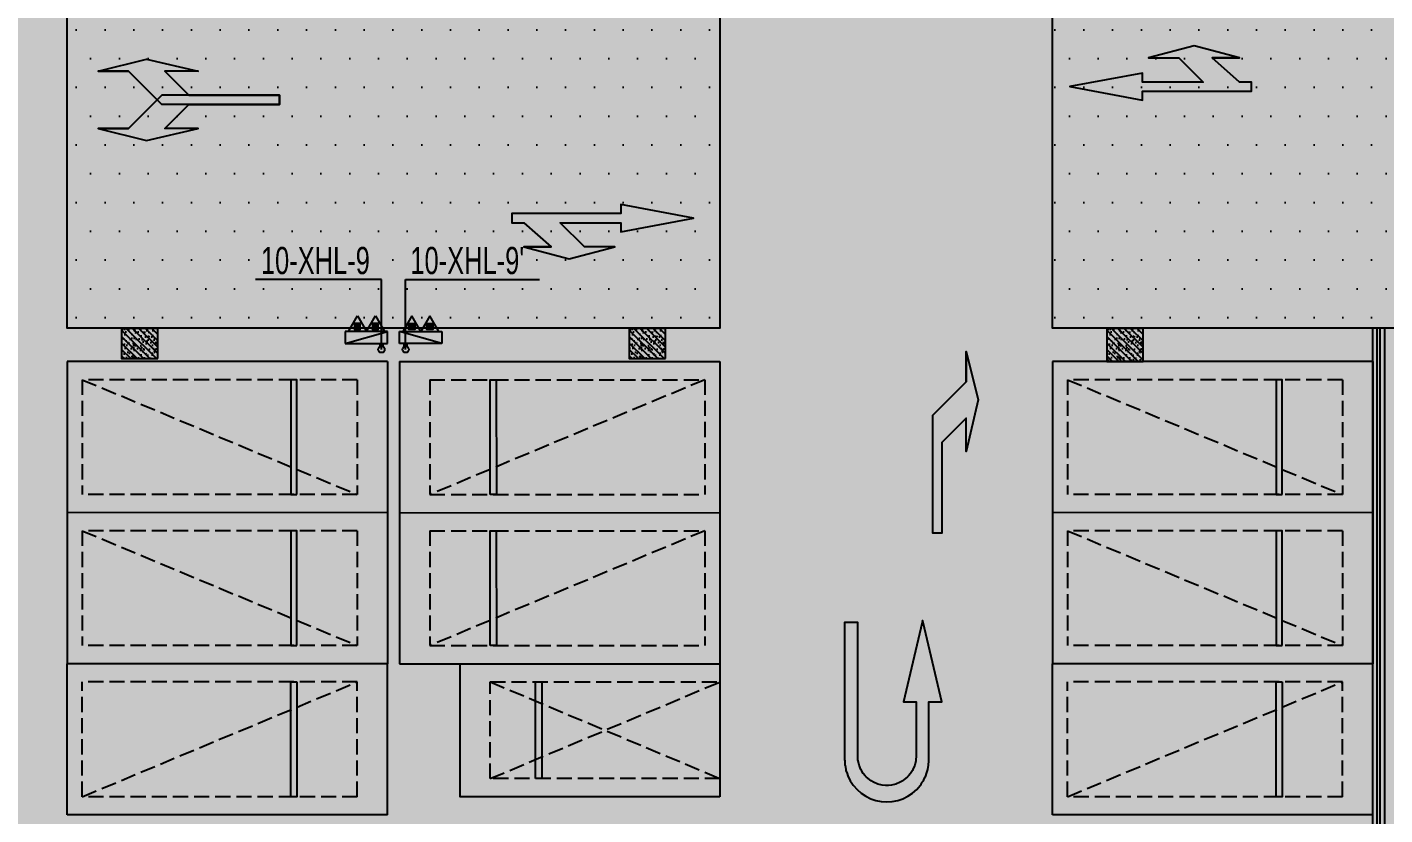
# Model space of a CAD drawing. Extents: x -1338203 to 1886333, y -530034 to 1031844.
# Drawn here: x 722294 to 744757, y -382304 to -369270 of the extents above; entities that cross this region are included whole.
import ezdxf

# ---------------------------------------------------------------- set-up
doc = ezdxf.new("R2010")
doc.units = 0
doc.header["$LTSCALE"] = 1000
doc.header["$MEASUREMENT"] = 0
doc.linetypes.add('A-001-平面B2$0$__DASH', pattern=[0.35, 0.25, -0.1])
doc.linetypes.add('DASH', pattern=[0.35, 0.25, -0.1])
for name, color, linetype in [('A-001-平面参照B2$0$0A-E-STRS-RAIL', 163, 'Continuous'), ('A-001-平面参照B2$0$0A-ELEV-LINE2', 8, 'Continuous'), ('A-001-平面参照B2$0$AUDIT_D_210610200414-0', 40, 'Continuous'), ('A-001-平面参照B2$0$AUDIT_D_230227194758-1', 52, 'Continuous'), ('A-FIRE', 7, 'Continuous'), ('p-a-regular', 5, 'Continuous'), ('S001地下二墙柱$0$S001地下二墙柱$0$0S-CC-LINE', 52, 'Continuous'), ('S001地下二墙柱$0$S001地下二墙柱$0$0S-CW-HATCH', 251, 'Continuous'), ('S001地下二墙柱$0$S001地下二墙柱$0$0S-CW-HATCH-UP', 251, 'Continuous'), ('中心线', 42, 'Continuous'), ('地面指向箭头', 7, 'Continuous'), ('负二层消火栓$0$负二层消火栓$0$0P-ACC-FH', 7, 'Continuous'), ('负二层消火栓$0$负二层消火栓$0$0P-DIM-FH', 3, 'Continuous'), ('负二层消火栓$0$负二层消火栓$0$0P-PIPE-FH', 1, 'Continuous'), ('负二层消火栓$0$负二层消火栓$0$0P-VPIPE-FH', 1, 'Continuous'), ('负二层消火栓$0$负二层消火栓$1$0P-EQUIP-FH', 7, 'Continuous')]:
    doc.layers.add(name, color=color, linetype=linetype)
doc.layers.add('p-a-regular-deadend', color=6, linetype='Continuous', true_color=0xff00ff)
doc.layers.add('p-a-regular-narrow', color=7, linetype='Continuous', true_color=0x9600ff)
doc.layers.add('p-h-walkable', color=7, linetype='Continuous', lineweight=70, true_color=0xf0f0f0)
doc.styles.add('负二层消火栓$0$负二层消火栓$0$AAD-S', font='aad-s.shx', dxfattribs={"width": 0.7, "bigfont": 'aad-hztxt.shx'})
pattern_1 = [(0, (-766365.37, 163610.93), (238.125, 476.25), [0, -476.25])]

# ---------------------------------------------------------------- blocks, each defined once
blk = doc.blocks.new('A-001-平面参照B2')
at = {"layer": 'A-001-平面参照B2$0$0A-ELEV-LINE2'}
h = blk.add_hatch(dxfattribs=at)
h.set_pattern_fill('DOTS', color=256, scale=300)
h.set_pattern_definition(pattern_1)
h.paths.add_polyline_path([(-43409, -205143), (-32609, -205143), (-32609, -210643), (-43409, -210643)])
h = blk.add_hatch(dxfattribs=at)
h.set_pattern_fill('DOTS', color=256, scale=300)
h.set_pattern_definition(pattern_1)
h.paths.add_polyline_path([(-27109, -205143), (-16309, -205143), (-16309, -210643), (-27109, -210643)])
at = {"layer": 'A-001-平面参照B2$0$0A-E-STRS-RAIL'}
for points in [[(-21734, -219043), (-21734, -210643)], [(-21684, -219043), (-21684, -210643)]]:
    blk.add_lwpolyline(points, dxfattribs=at)
at = {"layer": 'A-001-平面参照B2$0$AUDIT_D_210610200414-0'}
for points in [[(-43409, -205143), (-32609, -205143), (-32609, -210643), (-43409, -210643)], [(-27109, -205143), (-16309, -205143), (-16309, -210643), (-27109, -210643)]]:
    blk.add_lwpolyline(points, close=True, dxfattribs=at)
at = {"layer": 'A-001-平面参照B2$0$AUDIT_D_230227194758-1'}
for points in [[(-21809, -219043), (-21809, -210643)], [(-21609, -219043), (-21609, -210643)]]:
    blk.add_lwpolyline(points, dxfattribs=at)
blk = doc.blocks.new('负二层消火栓$0$负二层消火栓$1$$TwtSys$00000546')
h = blk.add_hatch()
h.set_pattern_fill('ANSI31', color=256, scale=200, style=0)
h.set_pattern_definition([(45, (-38543.802, -6670.83), (-17.67767, 17.67767), [])])
h.paths.add_polyline_path([(-65, 174), (65, 174), (65, 44), (-65, 44)])
for points in [[(0, 344), (-198, 0), (198, 0)], [(-65, 174), (65, 174), (65, 44), (-65, 44)]]:
    blk.add_lwpolyline(points, close=True)
blk = doc.blocks.new('负二层消火栓$0$负二层消火栓$0$$TwtSys$00000434')
for p, q in [((-0.5, 0.5), (-0.5, -0.5)), ((-0.5, -0.5), (0.5, 0.5)), ((0.5, 0.5), (-0.5, 0.5)), ((0.5, -0.5), (0.5, 0.5)), ((-0.5, -0.5), (0.5, -0.5))]:
    blk.add_line(p, q)
blk.add_solid([(0.5, -0.5), (0.5, 0.5), (-0.5, -0.5)])
blk = doc.blocks.new('负二层消火栓')
at = {"layer": '负二层消火栓$0$负二层消火栓$0$0P-DIM-FH'}
for p, q in [((-38209, -209836), (-40294, -209836)), ((-38209, -210993), (-38209, -209836)), ((-37809, -210993), (-37809, -209836)), ((-37809, -209836), (-35593, -209836))]:
    blk.add_line(p, q, dxfattribs=at)
at = {"layer": '负二层消火栓$0$负二层消火栓$0$0P-PIPE-FH', "linetype": 'Continuous', "const_width": 82.5}
for points in [[(-38209, -210941), (-38209, -210893)], [(-37809, -210941), (-37809, -210893)]]:
    blk.add_lwpolyline(points, dxfattribs=at)
at = {"layer": '负二层消火栓$0$负二层消火栓$0$0P-VPIPE-FH', "linetype": 'Continuous'}
for centre in [(-38209, -210993), (-37809, -210993)]:
    blk.add_circle(centre, 52.5, dxfattribs=at)
at = {"layer": '负二层消火栓$0$负二层消火栓$0$0P-ACC-FH', "xscale": -700, "zscale": 700}
for p, yscale, rotation in [((-38459, -210793), -200, 180), ((-37559, -210793), 200, 359.9999999999333)]:
    blk.add_blockref('负二层消火栓$0$负二层消火栓$0$$TwtSys$00000434', p, dxfattribs=dict(at, yscale=yscale, rotation=rotation))
at = {"layer": '负二层消火栓$0$负二层消火栓$1$0P-EQUIP-FH', "yscale": 0.75, "zscale": 0.75}
for p, xscale in [((-38608, -210693, 800), -0.75), ((-38310, -210693, 800), -0.75), ((-37708, -210693, 800), 0.75), ((-37410, -210693, 800), 0.75)]:
    blk.add_blockref('负二层消火栓$0$负二层消火栓$1$$TwtSys$00000546', p, dxfattribs=dict(at, xscale=xscale))
at = {"layer": '负二层消火栓$0$负二层消火栓$0$0P-DIM-FH', "color": 7, "style": '负二层消火栓$0$负二层消火栓$0$AAD-S', "width": 0.7}
for s, p in [('10-XHL-9', (-40204, -209746)), ("10-XHL-9'", (-37731, -209746))]:
    blk.add_text(s, height=450, dxfattribs=at).set_placement(p)
blk = doc.blocks.new('左转加右转')
at = {"layer": '地面指向箭头'}
for points in [[(3220885, 2465747), (3221085, 2466547), (3221085, 2466047), (3221635, 2465497), (3221635, 2463547), (3221485, 2463547), (3221485, 2465047), (3221085, 2465447), (3221085, 2464897)], [(3222235, 2465747), (3222035, 2466547), (3222035, 2466047), (3221485, 2465497), (3221485, 2463547), (3221635, 2463547), (3221635, 2465047), (3222035, 2465447), (3222035, 2464897)]]:
    blk.add_hatch(color=251, dxfattribs=at).paths.add_polyline_path(points)
at = {"layer": '地面指向箭头', "color": 251}
for points in [[(3221085, 2466547), (3220885, 2465747), (3221085, 2464897), (3221085, 2465447), (3221485, 2465047), (3221485, 2463547), (3221635, 2463547), (3221635, 2465497), (3221085, 2466047), (3221085, 2466547), (3221085, 2466047)], [(3222035, 2466547), (3222235, 2465747), (3222035, 2464897), (3222035, 2465447), (3221635, 2465047), (3221635, 2463547), (3221485, 2463547), (3221485, 2465497), (3222035, 2466047), (3222035, 2466547), (3222035, 2466047)]]:
    blk.add_lwpolyline(points, dxfattribs=at)
blk = doc.blocks.new('左转或右转')
at = {"layer": '地面指向箭头'}
blk.add_hatch(color=251, dxfattribs=at).paths.add_polyline_path([(3221046, 2451667), (3221247, 2450864), (3221247, 2451366), (3221799, 2451918), (3221799, 2453874), (3221648, 2453874), (3221648, 2452369), (3221247, 2451968), (3221247, 2452519)])
at = {"layer": '地面指向箭头', "color": 251}
blk.add_lwpolyline([(3221247, 2450864), (3221046, 2451667), (3221247, 2452519), (3221247, 2451968), (3221648, 2452369), (3221648, 2453874), (3221799, 2453874), (3221799, 2451918), (3221247, 2451366), (3221247, 2450864), (3221247, 2451366)], dxfattribs=at)
blk = doc.blocks.new('JTDT')
at = {"layer": 'A-FIRE'}
h = blk.add_hatch(color=251, dxfattribs=at)
h.dxf.hatch_style = 1
h.paths.add_polyline_path([(189165, 82916), (189162, 82988), (189159, 82988), (189147, 83060), (189144, 83075), (189126, 83123), (189114, 83162), (189105, 83180), (189081, 83230), (189072, 83245), (189057, 83269), (189036, 83299), (189024, 83317), (189021, 83320), (189021, 83323), (188961, 83389), (188893, 83449), (188818, 83500), (188734, 83542), (188650, 83571), (188561, 83586), (188468, 83592), (188378, 83586), (188288, 83571), (188202, 83542), (188118, 83500), (188043, 83449), (187974, 83389), (187915, 83323), (187915, 83320), (187912, 83317), (187900, 83299), (187882, 83269), (187864, 83245), (187858, 83230), (187831, 83180), (187822, 83162), (187810, 83123), (187795, 83075), (187789, 83060), (187777, 82988), (187771, 82916), (187771, 82895), (187771, 82839), (187771, 81938), (187559, 81938), (187559, 81935), (187867, 80625), (187876, 80592), (187882, 80625), (188190, 81935), (187983, 81935), (187983, 81938), (187983, 82839), (187986, 82895), (187989, 82916), (188007, 82988), (188037, 83060), (188046, 83075), (188076, 83123), (188109, 83162), (188124, 83180), (188184, 83230), (188205, 83245), (188247, 83269), (188318, 83299), (188390, 83317), (188441, 83320), (188468, 83323), (188492, 83320), (188543, 83317), (188615, 83299), (188686, 83269), (188728, 83245), (188749, 83230), (188809, 83180), (188824, 83162), (188857, 83123), (188887, 83075), (188896, 83060), (188926, 82988), (188944, 82916), (188947, 82895), (188949, 82839), (188949, 80625), (189168, 80625), (189168, 82839), (189168, 82895)])
at = {"layer": '地面指向箭头', "color": 251, "linetype": 'Continuous'}
blk.add_lwpolyline([(189165, 82916), (189162, 82988), (189159, 82988), (189147, 83060), (189144, 83075), (189126, 83123), (189114, 83162), (189105, 83180), (189081, 83230), (189072, 83245), (189057, 83269), (189036, 83299), (189024, 83317), (189021, 83320), (189021, 83323), (188961, 83389), (188893, 83449), (188818, 83500), (188734, 83542), (188650, 83571), (188561, 83586), (188468, 83592), (188378, 83586), (188288, 83571), (188202, 83542), (188118, 83500), (188043, 83449), (187974, 83389), (187915, 83323), (187915, 83320), (187912, 83317), (187900, 83299), (187882, 83269), (187864, 83245), (187858, 83230), (187831, 83180), (187822, 83162), (187810, 83123), (187795, 83075), (187789, 83060), (187777, 82988), (187771, 82916), (187771, 82895), (187771, 82839), (187771, 81938), (187559, 81938), (187559, 81935), (187867, 80625), (187876, 80592), (187882, 80625), (188190, 81935), (187983, 81935), (187983, 81938), (187983, 82839), (187986, 82895), (187989, 82916), (188007, 82988), (188037, 83060), (188046, 83075), (188076, 83123), (188109, 83162), (188124, 83180), (188184, 83230), (188205, 83245), (188247, 83269), (188318, 83299), (188390, 83317), (188441, 83320), (188468, 83323), (188492, 83320), (188543, 83317), (188615, 83299), (188686, 83269), (188728, 83245), (188749, 83230), (188809, 83180), (188824, 83162), (188857, 83123), (188887, 83075), (188896, 83060), (188926, 82988), (188944, 82916), (188947, 82895), (188949, 82839), (188949, 80625), (189168, 80625), (189168, 82839), (189168, 82895), (189165, 82916)], dxfattribs=at)
blk = doc.blocks.new('直行右转或左转')
at = {"layer": '地面指向箭头'}
blk.add_hatch(color=251, dxfattribs=at).paths.add_polyline_path([(3219528, 2452519), (3218327, 2452294), (3218327, 2452444), (3217325, 2452444), (3217726, 2452044), (3218227, 2452044), (3217476, 2451843), (3216725, 2452044), (3217175, 2452044), (3216725, 2452444), (3216524, 2452444), (3216524, 2452594), (3218327, 2452594), (3218327, 2452745)])
at = {"layer": '地面指向箭头', "color": 251}
blk.add_lwpolyline([(3216725, 2452044), (3217175, 2452044), (3216725, 2452044), (3217476, 2451843), (3218227, 2452044), (3217726, 2452044), (3217325, 2452444), (3218327, 2452444), (3218327, 2452294), (3219528, 2452519), (3218327, 2452745), (3218327, 2452594), (3216524, 2452594), (3216524, 2452444), (3216725, 2452444), (3217175, 2452044)], dxfattribs=at)
blk = doc.blocks.new('A$C3d42903c')
at = {"layer": '中心线', "color": 251, "const_width": 150}
for points in [[(311053, 157734), (313053, 157734)], [(315053, 157734), (317053, 157734)], [(319053, 157734), (321053, 157734)], [(327333, 157734), (329333, 157734)], [(331333, 157734), (333333, 157734)], [(323860, 154938), (323860, 152938)]]:
    blk.add_lwpolyline(points, dxfattribs=at)
at = {"layer": '地面指向箭头', "color": 251, "linetype": 'Continuous', "rotation": 180}
for name, p in [('直行右转或左转', (3546429, 2611503)), ('左转或右转', (3546429, 2605467))]:
    blk.add_blockref(name, p, dxfattribs=at)
at = {"layer": '地面指向箭头', "color": 251, "linetype": 'Continuous', "xscale": -1.000000000000001, "rotation": 90}
blk.add_blockref('左转加右转', (2777372, 3380326), dxfattribs=at)
at = {"layer": '地面指向箭头', "color": 251, "linetype": 'Continuous'}
blk.add_blockref('直行右转或左转', (-2898858, -2295711), dxfattribs=at)
at = {"layer": '地面指向箭头', "color": 251, "rotation": 180}
blk.add_blockref('JTDT', (512339, 230742), dxfattribs=at)

msp = doc.modelspace()

# ---------------------------------------------------------------- hatches: boundary and pattern name
at = {"layer": 'p-h-walkable', "ltscale": 0.002}
h = msp.add_hatch(color=256, dxfattribs=at)
h.dxf.hatch_style = 1
h.paths.add_polyline_path([(728556.4, -320761.3), (728556.4, -348211.5), (746356.3, -348211.5), (750916.3, -338175), (842896.3, -338175), (843211.3, -349155), (839116.3, -349155), (839116.3, -377051.5), (864906.4, -377051.5), (864906.4, -390806.6), (875856.3, -395571.5), (875856.3, -404751.5), (834560.3, -404751.5), (839142.7, -442064.3), (869465.2, -438340.4), (871163.2, -452166.5), (873704.1, -451854.5), (877328.6, -464960.4), (761876, -479139.1), (761132.9, -468418.3), (764950.6, -465209), (763252.8, -451384.3), (799242.4, -446964.4), (793807.3, -404751.5), (750756.3, -404751.5), (751556.3, -388855), (648066.6, -388604.4), (648066.6, -380374.4), (641016.6, -380374.4), (641512.3, -365348.2), (660006.6, -364574.4), (660306.6, -340846.8), (656406.6, -340846.8), (656406.6, -336396.8), (656656.4, -340532.4), (656406.4, -332417.4), (712156.4, -332417.4), (712080.9, -320761.3)])
at = {"layer": 'S001地下二墙柱$0$S001地下二墙柱$0$0S-CW-HATCH'}
h = msp.add_hatch(color=256, dxfattribs=at)
h.dxf.hatch_style = 1
h.paths.add_polyline_path([(724456.6, -374754.4), (724456.6, -374254.4), (723856.6, -374254.4), (723856.6, -374754.4)])
h = msp.add_hatch(color=256, dxfattribs=at)
h.dxf.hatch_style = 1
h.paths.add_polyline_path([(732856.6, -374754.4), (732856.6, -374254.4), (732256.6, -374254.4), (732256.6, -374754.4)])
h = msp.add_hatch(color=256, dxfattribs=at)
h.dxf.hatch_style = 1
h.paths.add_polyline_path([(740756.6, -374804.4), (740756.6, -374254.4), (740156.6, -374254.4), (740156.6, -374804.4)])
at = {"layer": 'S001地下二墙柱$0$S001地下二墙柱$0$0S-CW-HATCH-UP'}
h = msp.add_hatch(dxfattribs=at)
h.set_pattern_fill('钢筋混凝土', color=256, scale=30, angle=-90)
h.set_pattern_definition([(315, (733408.335, -407065.15), (53.03301, 53.03301), []), (320, (733408.34, -407065.15), (-18.8256, -215.1781), [22.5, -247.5]), (265, (733408.34, -407065.15), (225.6576, 41.6254), [18, -198]), (10.4514, (733406.77, -407083.08), (206.8319, -173.5528), [19.122, -210.3426]), (316.1842, (733468.34, -407065.15), (-49.6557, -320.1723), [33.75, -371.25]), (6.6356, (733464.2, -407091.83), (292.2354, -280.3988), [28.683, -315.514]), (261.1842, (733468.34, -407065.15), (292.2356, -280.3986), [27, -297]), (291, (733453.34, -407095.15), (-120.7857, -179.0721), [22.5, -247.5]), (236, (733453.34, -407095.15), (217.545, -72.9946), [18, -198]), (341.4514, (733443.27, -407110.07), (96.7591, -252.0668), [19.122, -210.3426]), (307.5, (733408.335, -407065.15), (99.86816, -3.64796), [0, -195.6, 0, -201, 0, -198.75]), (277.5, (733408.34, -407065.15), (118.3235, -78.92086), [0, -114.6, 0, -191.1, 0, -75.75]), (237.5, (733408.335, -406998.25), (-6.76646, -160.14673), [0, -75, 0, -234, 0, -310.5]), (227.5, (733408.34, -406968.25), (30.0315, -174.95585), [0, -97.5, 0, -155.4, 0, -220.5])])
h.paths.add_polyline_path([(724456.6, -374754.4), (724456.6, -374254.4), (723856.6, -374254.4), (723856.6, -374754.4)])
h = msp.add_hatch(dxfattribs=at)
h.set_pattern_fill('钢筋混凝土', color=256, scale=30, angle=-90)
h.set_pattern_definition([(315, (741808.33, -407065.15), (53.03301, 53.03301), []), (320, (741808.33, -407065.15), (-18.8256, -215.1781), [22.5, -247.5]), (265, (741808.33, -407065.15), (225.6576, 41.6254), [18, -198]), (10.4514, (741806.76, -407083.08), (206.8319, -173.5528), [19.122, -210.3426]), (316.1842, (741868.33, -407065.15), (-49.6557, -320.1723), [33.75, -371.25]), (6.6356, (741864.2, -407091.83), (292.2354, -280.3988), [28.683, -315.514]), (261.1842, (741868.33, -407065.15), (292.2356, -280.3986), [27, -297]), (291, (741853.33, -407095.15), (-120.7857, -179.0721), [22.5, -247.5]), (236, (741853.33, -407095.15), (217.545, -72.9946), [18, -198]), (341.4514, (741843.27, -407110.07), (96.7591, -252.0668), [19.122, -210.3426]), (307.5, (741808.33, -407065.15), (99.86816, -3.64796), [0, -195.6, 0, -201, 0, -198.75]), (277.5, (741808.33, -407065.15), (118.3235, -78.92086), [0, -114.6, 0, -191.1, 0, -75.75]), (237.5, (741808.33, -406998.25), (-6.76646, -160.14673), [0, -75, 0, -234, 0, -310.5]), (227.5, (741808.33, -406968.25), (30.0315, -174.95585), [0, -97.5, 0, -155.4, 0, -220.5])])
h.paths.add_polyline_path([(732856.6, -374754.4), (732856.6, -374254.4), (732256.6, -374254.4), (732256.6, -374754.4)])
h = msp.add_hatch(dxfattribs=at)
h.set_pattern_fill('钢筋混凝土', color=256, scale=30, angle=-90)
h.set_pattern_definition([(315, (749708.33, -407065.15), (53.03301, 53.03301), []), (320, (749708.33, -407065.15), (-18.8256, -215.1781), [22.5, -247.5]), (265, (749708.33, -407065.15), (225.6576, 41.6254), [18, -198]), (10.4514, (749706.76, -407083.08), (206.8319, -173.5528), [19.122, -210.3426]), (316.1842, (749768.33, -407065.15), (-49.6557, -320.1723), [33.75, -371.25]), (6.6356, (749764.2, -407091.83), (292.2354, -280.3988), [28.683, -315.514]), (261.1842, (749768.33, -407065.15), (292.2356, -280.3986), [27, -297]), (291, (749753.33, -407095.15), (-120.7857, -179.0721), [22.5, -247.5]), (236, (749753.33, -407095.15), (217.545, -72.9946), [18, -198]), (341.4514, (749743.27, -407110.07), (96.7591, -252.0668), [19.122, -210.3426]), (307.5, (749708.33, -407065.15), (99.86816, -3.64796), [0, -195.6, 0, -201, 0, -198.75]), (277.5, (749708.33, -407065.15), (118.3235, -78.92086), [0, -114.6, 0, -191.1, 0, -75.75]), (237.5, (749708.33, -406998.25), (-6.76646, -160.14673), [0, -75, 0, -234, 0, -310.5]), (227.5, (749708.33, -406968.25), (30.0315, -174.95585), [0, -97.5, 0, -155.4, 0, -220.5])])
h.paths.add_polyline_path([(740756.6, -374804.4), (740756.6, -374254.4), (740156.6, -374254.4), (740156.6, -374804.4)])

# ---------------------------------------------------------------- linework, layer by layer
for p, q in [((722956.6, -374803.9), (722956.4, -377303.9)), ((728256.6, -374804.4), (722956.6, -374803.9)), ((728256.6, -374804.4), (728256.4, -377304.4)), ((728456.6, -374804.4), (733756.6, -374803.9)), ((728456.6, -374804.4), (728456.8, -377304.4)), ((733756.6, -374803.9), (733756.8, -377303.9)), ((739256.6, -374803.9), (739256.4, -377303.9)), ((744556.6, -374804.4), (739256.6, -374803.9)), ((744556.6, -374804.4), (744556.4, -377304.4)), ((728256.4, -377304.4), (722956.4, -377303.9)), ((722956.6, -377303.9), (722956.4, -379803.9)), ((728256.6, -377304.4), (722956.6, -377303.9)), ((728256.6, -377304.4), (728256.4, -379804.4)), ((728456.6, -377304.4), (733756.6, -377303.9)), ((728456.6, -377304.4), (728456.8, -379804.4)), ((728456.8, -377304.4), (733756.8, -377303.9)), ((733756.6, -377303.9), (733756.8, -379803.9)), ((744556.4, -377304.4), (739256.4, -377303.9)), ((739256.6, -377303.9), (739256.4, -379803.9)), ((744556.6, -377304.4), (739256.6, -377303.9)), ((744556.6, -377304.4), (744556.4, -379804.4)), ((728256.4, -379803.8), (722956.4, -379804.4)), ((728256.4, -379804.4), (722956.4, -379803.9)), ((722956.6, -382304.4), (722956.4, -379804.4)), ((728256.6, -382303.8), (728256.4, -379803.8)), ((728456.8, -379804.4), (733756.8, -379803.9)), ((744556.4, -379803.8), (739256.4, -379804.4)), ((744556.4, -379804.4), (739256.4, -379803.9)), ((739256.6, -382304.4), (739256.4, -379804.4)), ((744556.6, -382303.8), (744556.4, -379803.8)), ((728256.6, -382303.8), (722956.6, -382304.4)), ((744556.6, -382303.8), (739256.6, -382304.4))]:
    msp.add_line(p, q)
at = {"linetype": 'A-001-平面B2$0$__DASH'}
for p, q in [((723206.6, -375103.9), (723206.4, -377003.9)), ((727756.6, -375104.3), (723206.6, -375103.9)), ((727756.6, -375104.3), (727756.4, -377004.3)), ((728956.6, -375104.3), (733506.6, -375103.9)), ((728956.6, -375104.3), (728956.8, -377004.3)), ((733506.6, -375103.9), (733506.8, -377003.9)), ((739506.6, -375103.9), (739506.4, -377003.9)), ((744056.6, -375104.3), (739506.6, -375103.9)), ((744056.6, -375104.3), (744056.4, -377004.3)), ((727756.4, -377004.3), (723206.4, -377003.9)), ((728956.8, -377004.3), (733506.8, -377003.9)), ((744056.4, -377004.3), (739506.4, -377003.9)), ((723206.6, -377603.9), (723206.4, -379503.9)), ((727756.6, -377604.3), (723206.6, -377603.9)), ((727756.6, -377604.3), (727756.4, -379504.3)), ((728956.6, -377604.3), (733506.6, -377603.9)), ((728956.6, -377604.3), (728956.8, -379504.3)), ((733506.6, -377603.9), (733506.8, -379503.9)), ((739506.6, -377603.9), (739506.4, -379503.9)), ((744056.6, -377604.3), (739506.6, -377603.9)), ((744056.6, -377604.3), (744056.4, -379504.3)), ((727756.4, -379504.3), (723206.4, -379503.9)), ((728956.8, -379504.3), (733506.8, -379503.9)), ((744056.4, -379504.3), (739506.4, -379503.9)), ((727756.4, -380103.9), (723206.4, -380104.3)), ((723206.6, -382004.3), (723206.4, -380104.3)), ((727756.6, -382003.9), (727756.4, -380103.9)), ((744056.4, -380103.9), (739506.4, -380104.3)), ((739506.6, -382004.3), (739506.4, -380104.3)), ((744056.6, -382003.9), (744056.4, -380103.9)), ((727756.6, -382003.9), (723206.6, -382004.3)), ((744056.6, -382003.9), (739506.6, -382004.3))]:
    msp.add_line(p, q, dxfattribs=at)
for points in [[(723206.6, -375103.9), (727756.4, -377004.3)], [(733506.6, -375103.9), (728956.8, -377004.3)], [(739506.6, -375103.9), (744056.4, -377004.3)], [(723206.6, -377603.9), (727756.4, -379504.3)], [(733506.6, -377603.9), (728956.8, -379504.3)], [(739506.6, -377603.9), (744056.4, -379504.3)], [(723206.6, -382004.3), (727756.4, -380103.9)], [(739506.6, -382004.3), (744056.4, -380103.9)]]:
    msp.add_lwpolyline(points, dxfattribs=at)
for points in [[(726756.4, -377004.2), (726756.6, -375104.2), (726656.6, -375104.2), (726656.4, -377004.2)], [(729956.8, -377004.2), (729956.6, -375104.2), (730056.6, -375104.2), (730056.8, -377004.2)], [(743056.4, -377004.2), (743056.6, -375104.2), (742956.6, -375104.2), (742956.4, -377004.2)], [(726756.4, -379504.2), (726756.6, -377604.2), (726656.6, -377604.2), (726656.4, -379504.2)], [(729956.8, -379504.2), (729956.6, -377604.2), (730056.6, -377604.2), (730056.8, -379504.2)], [(743056.4, -379504.2), (743056.6, -377604.2), (742956.6, -377604.2), (742956.4, -379504.2)], [(726756.4, -380104), (726756.6, -382004), (726656.6, -382004), (726656.4, -380104)], [(743056.4, -380104), (743056.6, -382004), (742956.6, -382004), (742956.4, -380104)]]:
    msp.add_lwpolyline(points, close=True)
at = {"color": 241}
msp.add_lwpolyline([(733756.7, -382004.1), (729456.7, -382004.1), (729456.7, -379804.1), (733756.7, -379804.1)], close=True, dxfattribs=at)
at = {"color": 241, "linetype": 'DASH'}
for points in [[(733756.7, -381704.1), (729956.7, -381704.1), (729956.7, -380104.1), (733756.7, -380104.1), (733756.7, -381704.1)], [(729956.7, -380104.1), (733756.7, -381704.1)], [(729956.7, -381704.1), (733756.7, -380104.1)]]:
    msp.add_lwpolyline(points, dxfattribs=at)
at = {"color": 241}
msp.add_lwpolyline([(730706.7, -381704.1), (730706.7, -380104.1), (730806.7, -380104.1), (730806.7, -381704.1), (730706.7, -381704.1)], dxfattribs=at)
at = {"layer": 'p-a-regular', "ltscale": 0.002, "const_width": 1000}
for points in [[(723206.5, -376053.9), (727756.5, -376054.3)], [(733506.7, -376053.9), (728956.7, -376054.3)], [(739506.5, -376053.9), (744056.5, -376054.3)], [(723206.5, -381054.3), (727756.5, -381053.9)]]:
    msp.add_lwpolyline(points, dxfattribs=at)
at = {"layer": 'p-a-regular-deadend', "ltscale": 0.002, "const_width": 1000}
for points in [[(733506.7, -378553.9), (728956.7, -378554.3)], [(739506.5, -378553.9), (744056.5, -378554.3)], [(730706.7, -380904.1), (733756.7, -380904.1)], [(739506.5, -381054.3), (744056.5, -381053.9)]]:
    msp.add_lwpolyline(points, dxfattribs=at)
at = {"layer": 'p-a-regular-narrow', "ltscale": 0.002, "const_width": 1000}
msp.add_lwpolyline([(723206.5, -378553.9), (727756.5, -378554.3)], dxfattribs=at)
at = {"layer": 'S001地下二墙柱$0$S001地下二墙柱$0$0S-CC-LINE', "color": 1}
for points in [[(724456.6, -374754.4), (724456.6, -374254.4), (723856.6, -374254.4), (723856.6, -374754.4)], [(732856.6, -374754.4), (732856.6, -374254.4), (732256.6, -374254.4), (732256.6, -374754.4)], [(740756.6, -374804.4), (740756.6, -374254.4), (740156.6, -374254.4), (740156.6, -374804.4)]]:
    msp.add_lwpolyline(points, close=True, dxfattribs=at)

# ---------------------------------------------------------------- block references
msp.add_blockref('A-001-平面参照B2', (766365.4, -163610.9))
at = {"ltscale": 0.002}
for name, p in [('负二层消火栓', (766365.4, -163610.9)), ('A$C3d42903c', (412646.2, -529238.7))]:
    msp.add_blockref(name, p, dxfattribs=at)

doc.saveas('drawing.dxf')
